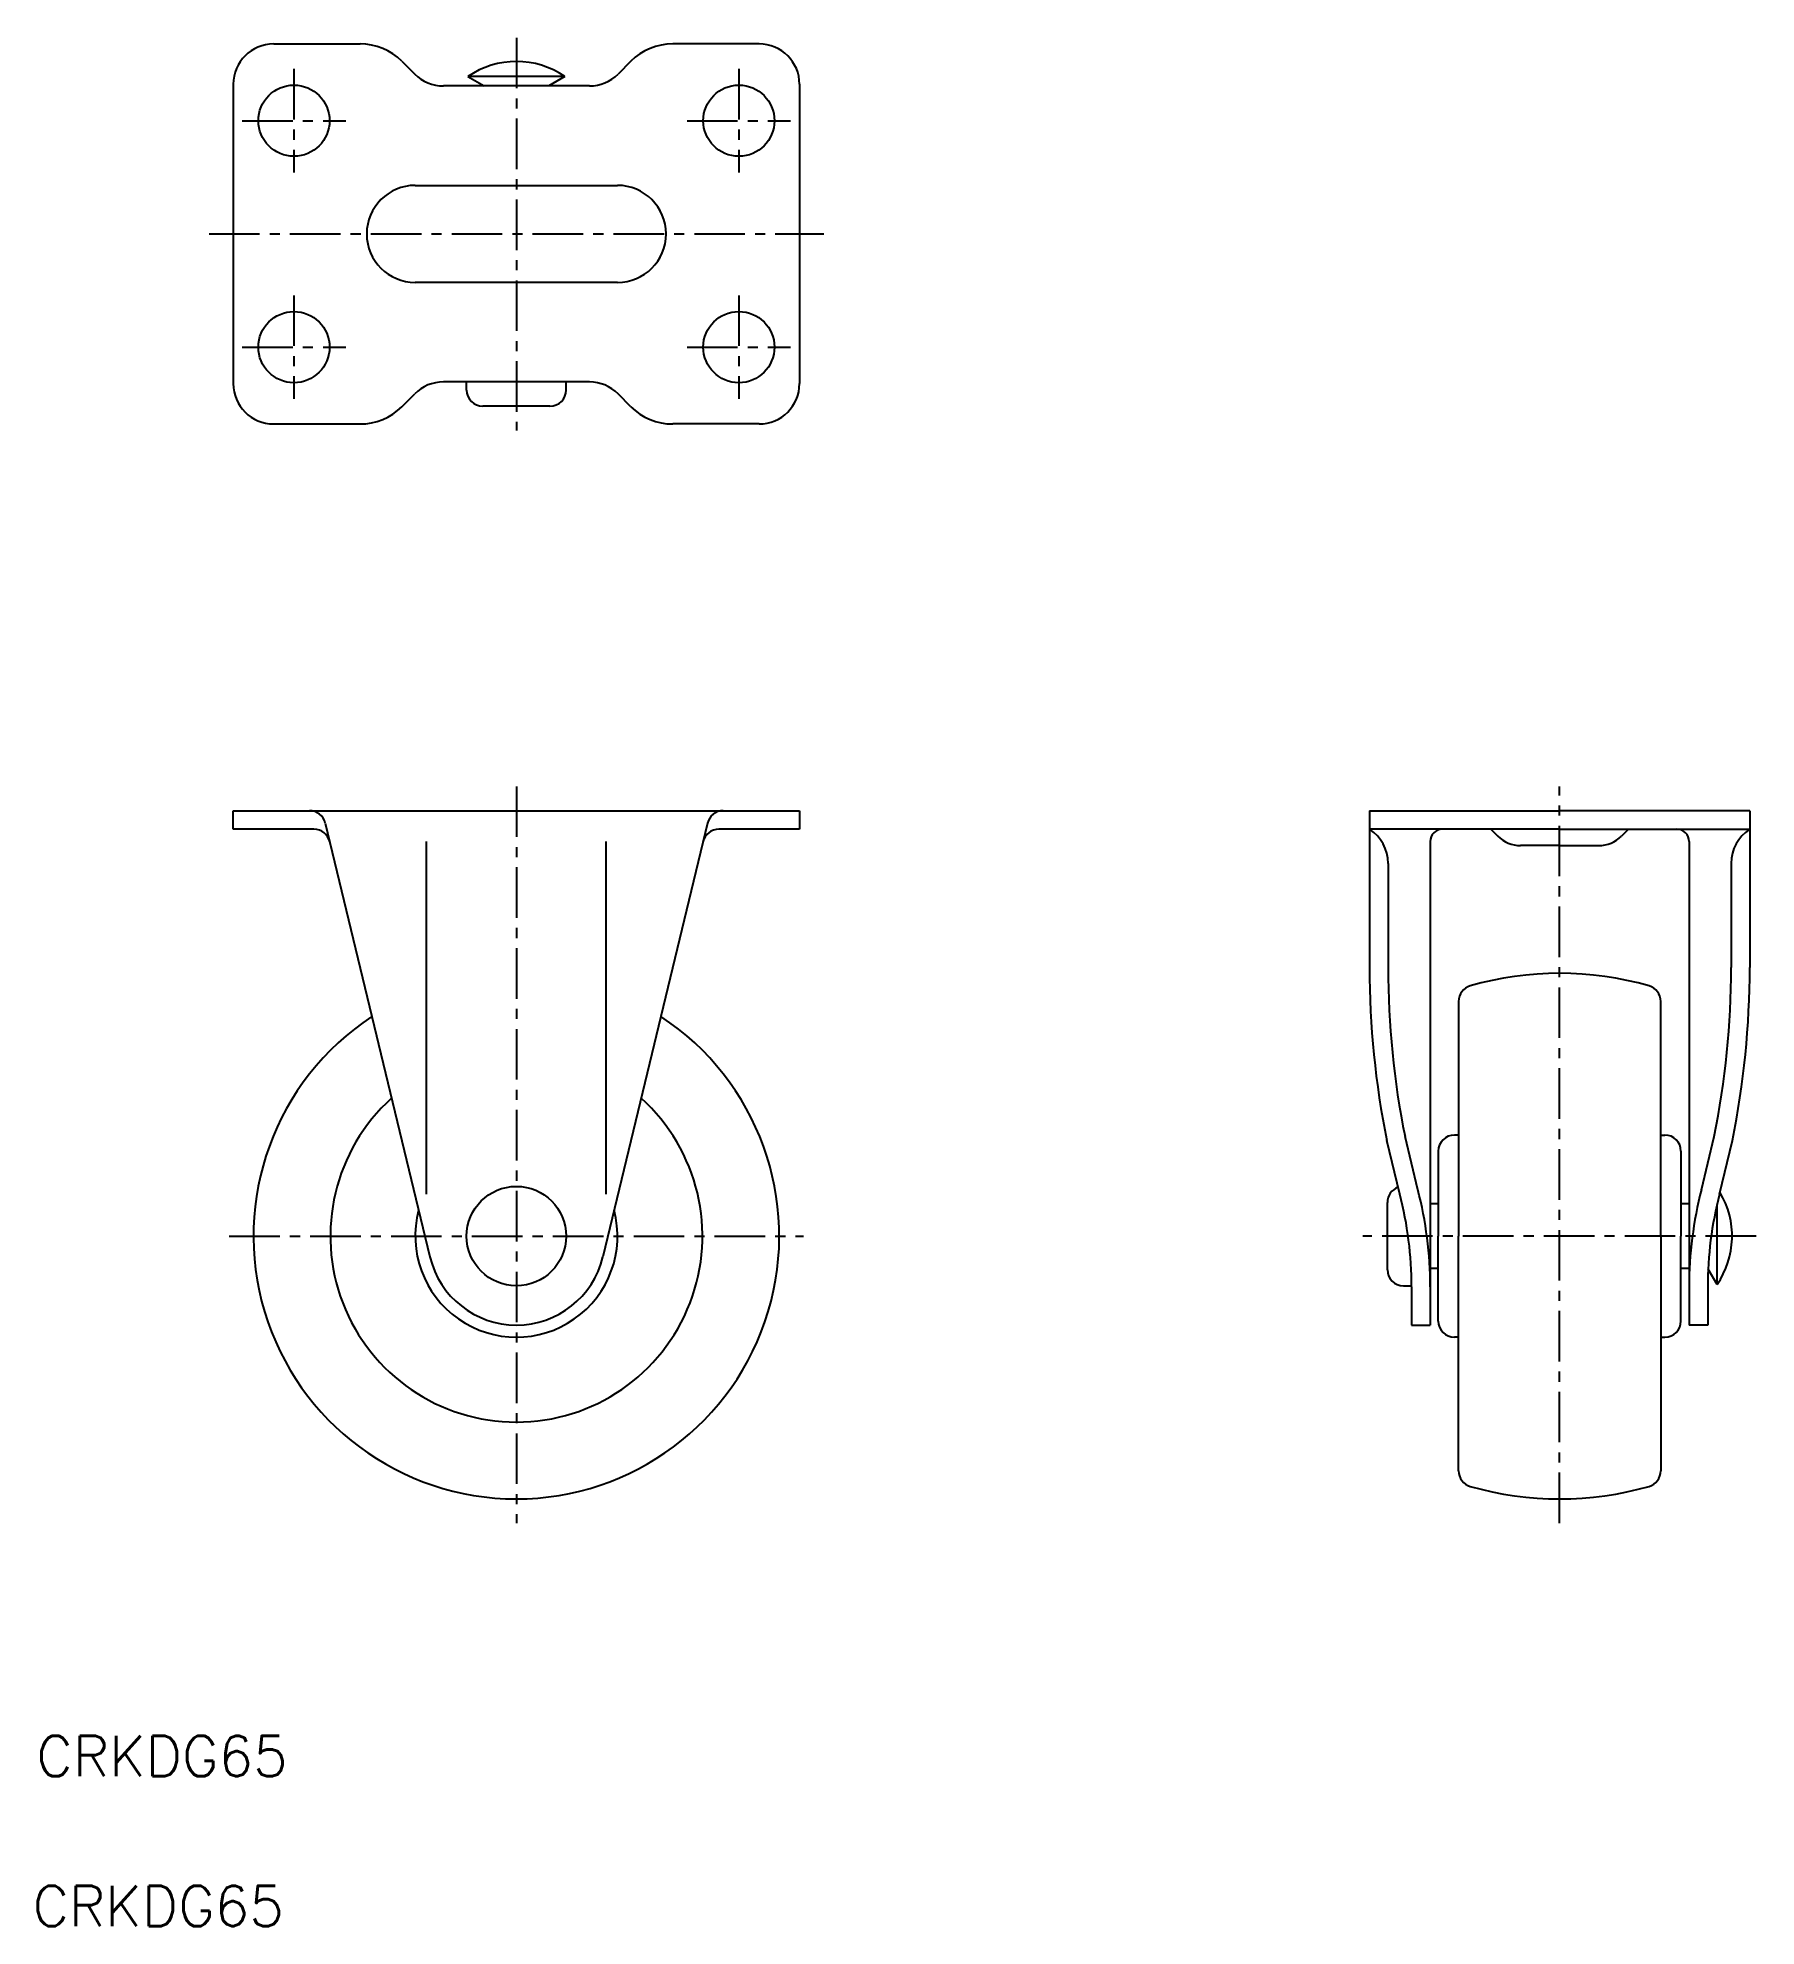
# Model space of a CAD drawing. Extents: x 30 to 242, y 19 to 252.
import ezdxf

# ---------------------------------------------------------------- set-up
doc = ezdxf.new("R2010")
doc.units = 0
doc.header["$LTSCALE"] = 5
doc.linetypes.add('CENTER', pattern=[2, 1.25, -0.25, 0.25, -0.25])
doc.layers.get('0').update_dxf_attribs({"linetype": 'CONTINUOUS'})
doc.layers.add('CENTER', color=1, linetype='CENTER')
doc.styles.get("Standard").update_dxf_attribs({"font": 'txt.shx'})

msp = doc.modelspace()

# ---------------------------------------------------------------- linework, layer by layer
at = {"color": 7, "linetype": 'CONTINUOUS'}
for p, q in [((59.155412, 251.300644), (69.831653, 251.300644)), ((119.155412, 251.300644), (108.479171, 251.300644)), ((74.993533, 249.162524), (76.590946, 247.56511)), ((103.317292, 249.162524), (101.719878, 247.56511)), ((54.155412, 246.300644), (54.155412, 209.300644)), ((98.184344, 246.100644), (80.12648, 246.100644)), ((95.155412, 247.255345), (83.155412, 247.255345)), ((83.155412, 247.255345), (85.155412, 246.100644)), ((95.155412, 247.255345), (93.155412, 246.100644)), ((124.155412, 246.300644), (124.155412, 209.300644)), ((76.655412, 233.800644), (101.655412, 233.800644)), ((101.655412, 221.800644), (76.655412, 221.800644)), ((74.993533, 206.438765), (76.590946, 208.036178)), ((98.184344, 209.500644), (80.12648, 209.500644)), ((83.005412, 208.500644), (83.005412, 209.500644)), ((95.305412, 208.500644), (95.305412, 209.500644)), ((103.317292, 206.438765), (101.719878, 208.036178)), ((93.305412, 206.500644), (85.005412, 206.500644)), ((59.155412, 204.300644), (69.831653, 204.300644)), ((119.155412, 204.300644), (108.479171, 204.300644)), ((54.155412, 154.179817), (54.155412, 156.479817)), ((54.155412, 156.479817), (124.155412, 156.479817)), ((124.155412, 156.479817), (124.155412, 154.179817)), ((194.623582, 156.479817), (194.623582, 137.088668)), ((194.623582, 156.479817), (218.123582, 156.479817)), ((241.623582, 156.479817), (218.123582, 156.479817)), ((241.623582, 156.479817), (241.623582, 137.088668)), ((64.135038, 154.179817), (54.155412, 154.179817)), ((65.52465, 154.948683), (78.461957, 101.301055)), ((112.786174, 154.948683), (99.848867, 101.301055)), ((124.155412, 154.179817), (114.175786, 154.179817)), ((218.123582, 154.179817), (194.623582, 154.179817)), ((209.623582, 154.179817), (210.48392, 153.331523)), ((218.123582, 154.179817), (241.623582, 154.179817)), ((226.623582, 154.179817), (225.763244, 153.331523)), ((78.055412, 109.059648), (78.055412, 152.679817)), ((100.255412, 109.059648), (100.255412, 152.679817)), ((202.123582, 152.679817), (202.123582, 100.379817)), ((202.123582, 152.679817), (202.123582, 92.879817)), ((218.123582, 152.179817), (213.29234, 152.179817)), ((218.123582, 152.179817), (222.954824, 152.179817)), ((234.123582, 152.679817), (234.123582, 92.879817)), ((234.123582, 152.679817), (234.123582, 100.379817)), ((196.923582, 149.971492), (196.923582, 137.088668)), ((239.323582, 149.971492), (239.323582, 137.088668)), ((205.623582, 132.900359), (205.623582, 103.879817)), ((230.623582, 103.879817), (230.623582, 132.900359)), ((198.363431, 109.059609), (196.763716, 115.683731)), ((200.599159, 109.599534), (199.009666, 116.181328)), ((205.623582, 116.379817), (205.123582, 116.379817)), ((230.623582, 116.379817), (231.123582, 116.379817)), ((230.623582, 116.379817), (231.123582, 116.379817)), ((235.648005, 109.599534), (237.237498, 116.181328)), ((237.883733, 109.059609), (239.483448, 115.683731)), ((203.123582, 114.379817), (203.123582, 103.879817)), ((233.123582, 114.379817), (233.123582, 103.879817)), ((196.823582, 99.729817), (196.823582, 108.029817)), ((203.123582, 107.879817), (202.123582, 107.879817)), ((234.123582, 107.879817), (233.123582, 107.879817)), ((237.578282, 97.879817), (237.578282, 107.807649)), ((203.123582, 93.379817), (203.123582, 103.879817)), ((205.623582, 74.859275), (205.623582, 103.879817)), ((230.623582, 103.879817), (230.623582, 74.859275)), ((233.123582, 93.379817), (233.123582, 103.879817)), ((203.123582, 99.879817), (202.123582, 99.879817)), ((234.123582, 99.879817), (233.123582, 99.879817)), ((237.578282, 97.879817), (236.476158, 99.788752)), ((198.823582, 97.729817), (199.823388, 97.729817)), ((199.823582, 97.596635), (199.823582, 92.879817)), ((236.423582, 97.596635), (236.423582, 92.879817)), ((199.823582, 92.879817), (202.123582, 92.879817)), ((205.623582, 91.379817), (205.123582, 91.379817)), ((230.623582, 91.379817), (231.123582, 91.379817)), ((230.623582, 91.379817), (231.123582, 91.379817)), ((236.423582, 92.879817), (234.123582, 92.879817))]:
    msp.add_line(p, q, dxfattribs=at)
for centre, radius in [((61.655412, 241.800644), 4.4), ((116.655412, 241.800644), 4.4), ((61.655412, 213.800644), 4.4), ((116.655412, 213.800644), 4.4), ((89.155412, 103.879817), 6.15)]:
    msp.add_circle(centre, radius, dxfattribs=at)
for centre, radius, start, end in [((59.155412, 246.300644), 5, 90, 180), ((69.831653, 244.000644), 7.3, 45, 90), ((108.479171, 244.000644), 7.3, 90, 135), ((119.155412, 246.300644), 5, 0, 90), ((80.12648, 251.100644), 5, 225, 270), ((89.155412, 238.522544), 10.595367, 55.508412, 124.491588), ((98.184344, 251.100644), 5, 270, 315), ((76.655412, 227.800644), 6, 90, 270), ((101.655412, 227.800644), 6, 270, 90), ((59.155412, 209.300644), 5, 180, 270), ((80.12648, 204.500644), 5, 90, 135), ((85.005412, 208.500644), 2, 180, 270), ((93.305412, 208.500644), 2, 270, 0), ((98.184344, 204.500644), 5, 45, 90), ((119.155412, 209.300644), 5, 270, 0), ((69.831653, 211.600644), 7.3, 270, 315), ((108.479171, 211.600644), 7.3, 225, 270), ((63.580386, 154.479817), 2, 13.558201, 90), ((114.730439, 154.479817), 2, 90, 166.441799), ((64.135038, 152.179817), 2, 13.558201, 90), ((114.175786, 152.179817), 2, 90, 166.441799), ((191.923582, 149.971492), 5, 0, 57.316361), ((203.623582, 152.679817), 1.5, 90, 180), ((232.623582, 152.679817), 1.5, 360, 90), ((244.323582, 149.971492), 5, 122.683639, 180), ((213.29234, 156.179817), 4, 225.403869, 270), ((222.954824, 156.179817), 4, 270, 314.596131), ((302.736348, 137.088668), 108.112766, 180, 191.419277), ((302.736348, 137.088668), 105.812766, 180, 191.395951), ((218.123582, 96.379817), 40, 73.959558, 106.040442), ((133.510816, 137.088668), 105.812766, 348.604049, 0), ((133.510816, 137.088668), 108.112766, 348.580723, 0), ((207.623582, 132.900359), 2, 106.040442, 180), ((228.623582, 132.900359), 2, 0, 73.959558), ((89.155412, 103.879817), 32.5, 123.341372, 56.658628), ((89.155412, 103.879817), 23, 132.130079, 47.869921), ((205.123582, 114.379817), 2, 90, 180), ((231.123582, 114.379817), 2, 0, 90), ((198.823582, 108.029817), 2, 109.475852, 180), ((154.098247, 97.596635), 45.725335, 0, 14.518463), ((154.098247, 97.596635), 48.025335, 0, 14.518463), ((282.148917, 97.596635), 48.025335, 165.481537, 180), ((282.148917, 97.596635), 45.725335, 165.481537, 180), ((228.845482, 103.879817), 10.595367, 325.508412, 30.825989), ((89.155412, 103.879817), 12.5, 165.200565, 14.799435), ((89.155412, 103.879817), 11, 193.558201, 346.441799), ((198.823582, 99.729817), 2, 180, 270), ((205.123582, 93.379817), 2, 180, 270), ((231.123582, 93.379817), 2, 270, 0), ((207.623582, 74.859275), 2, 180, 253.959558), ((228.623582, 74.859275), 2, 286.040442, 0), ((218.123582, 111.379817), 40, 253.959558, 286.040442)]:
    msp.add_arc(centre, radius, start, end, dxfattribs=at)
at = {"layer": 'CENTER', "color": 1, "linetype": 'CENTER'}
for p, q in [((89.155412, 252.055116), (89.155412, 203.500644)), ((61.655412, 248.200644), (61.655412, 235.400644)), ((116.655412, 248.200644), (116.655412, 235.400644)), ((55.255412, 241.800644), (68.055412, 241.800644)), ((110.255412, 241.800644), (123.055412, 241.800644)), ((51.155412, 227.800644), (127.155412, 227.800644)), ((61.655412, 220.200644), (61.655412, 207.400644)), ((116.655412, 220.200644), (116.655412, 207.400644)), ((55.255412, 213.800644), (68.055412, 213.800644)), ((110.255412, 213.800644), (123.055412, 213.800644)), ((89.155412, 159.479817), (89.155412, 68.379817)), ((218.123582, 68.379817), (218.123582, 159.479817)), ((53.655412, 103.879817), (124.655412, 103.879817)), ((242.423582, 103.879817), (193.806315, 103.879817))]:
    msp.add_line(p, q, dxfattribs=at)

# ---------------------------------------------------------------- texts
for p in [(29.821223, 37.080872), (29.34577, 18.545313)]:
    msp.add_text('CRKDG65', height=5).set_placement(p)

doc.saveas('drawing.dxf')
